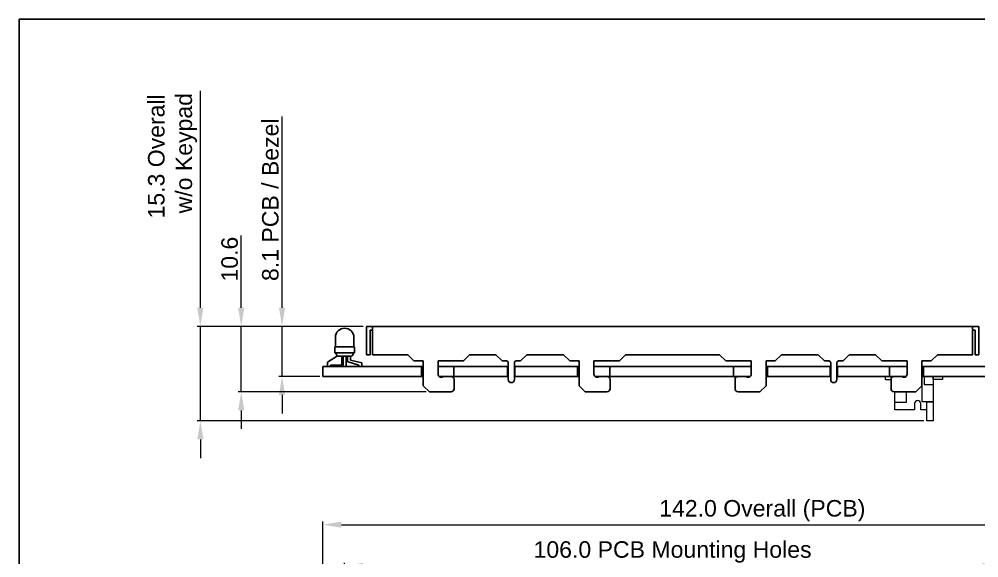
# Model space of a CAD drawing. Extents: x 365 to 1637, y -92 to 444.
# Drawn here: x 365.4 to 520.4, y 77.1 to 164.2 of the extents above; entities that cross this region are included whole.
import ezdxf

# ---------------------------------------------------------------- set-up
doc = ezdxf.new("R2010")
doc.units = 0
doc.layers.get('0').update_dxf_attribs({"linetype": 'CONTINUOUS'})
doc.layers.get('DEFPOINTS').update_dxf_attribs({"color": 252, "linetype": 'CONTINUOUS'})
doc.layers.add('-Dim_mm', color=5, linetype='CONTINUOUS', lineweight=13)
doc.layers.add('BEZEL', color=7, linetype='CONTINUOUS', lineweight=18)
for name, color, linetype in [('BZL', 7, 'CONTINUOUS'), ('LED', 7, 'CONTINUOUS'), ('PCB', 94, 'CONTINUOUS')]:
    doc.layers.add(name, color=color, linetype=linetype)
doc.layers.add('VIEWPORT', color=8, linetype='CONTINUOUS', plot=False)
doc.styles.add('STYLE1', font='arial.ttf')
doc.dimstyles.new('LO_mm', dxfattribs={"dimtxt": 2.6666, "dimasz": 3, "dimexe": 0.5, "dimexo": 0.5, "dimgap": 0.5, "dimtad": 1, "dimzin": 4, "dimdsep": 46, "dimtxsty": 'STYLE1', "dimcen": -2.5, "dimclrd": 256, "dimclre": 256, "dimclrt": 256, "dimadec": 0, "dimazin": 0, "dimtp": 0.5, "dimtm": 0.5, "dimtfac": 1, "dimtmove": 0, "dimatfit": 1, "dimfxl": 0, "dimtolj": 1, "dimtzin": 0, "dimlwd": -1, "dimlwe": -1, "dimarcsym": 0})

# ---------------------------------------------------------------- blocks, each defined once
blk = doc.blocks.new('A$C52C93853')
at = {"layer": 'BZL'}
for p, q in [((9.18, 9.6), (10.18, 10.6)), ((9.18, 9.6), (9.18, 5.6)), ((13.68, 10.6), (10.18, 10.6)), ((14.18, 10.1), (14.18, 8.6)), ((34.38, 9.6), (35.38, 10.6)), ((34.38, 9.6), (34.38, 5.6)), ((38.88, 10.6), (35.38, 10.6)), ((39.38, 10.1), (39.38, 8.6)), ((59.58, 10.1), (59.58, 8.6)), ((60.08, 10.6), (63.58, 10.6)), ((64.58, 9.6), (63.58, 10.6)), ((64.58, 9.6), (64.58, 5.6)), ((84.78, 10.1), (84.78, 8.6)), ((85.28, 10.6), (88.78, 10.6)), ((89.78, 9.6), (88.78, 10.6)), ((89.78, 9.6), (89.78, 5.6)), ((13.68, 8.1), (12.47, 8.1)), ((22.93, 5.9), (22.93, 8.6)), ((23.93, 5.9), (23.93, 8.6)), ((38.88, 8.1), (37.67, 8.1)), ((60.08, 8.1), (61.28, 8.1)), ((75.03, 5.9), (75.03, 8.6)), ((76.03, 5.9), (76.03, 8.6)), ((85.28, 8.1), (86.48, 8.1)), ((11.58, 7.75), (11.58, 5.6)), ((36.78, 7.75), (36.78, 5.6)), ((62.18, 7.75), (62.18, 5.6)), ((87.38, 7.75), (87.38, 5.6)), ((7.68, 5.6), (6.68, 4.6)), ((9.18, 5.6), (7.68, 5.6)), ((15.68, 5.6), (11.58, 5.6)), ((15.68, 5.6), (16.68, 4.6)), ((21.93, 5.6), (20.93, 4.6)), ((21.93, 5.6), (22.63, 5.6)), ((24.23, 5.6), (24.93, 5.6)), ((24.93, 5.6), (25.93, 4.6)), ((32.88, 5.6), (31.88, 4.6)), ((34.38, 5.6), (32.88, 5.6)), ((40.88, 5.6), (36.78, 5.6)), ((40.88, 5.6), (41.88, 4.6)), ((58.08, 5.6), (57.08, 4.6)), ((58.08, 5.6), (62.18, 5.6)), ((64.58, 5.6), (66.08, 5.6)), ((66.08, 5.6), (67.08, 4.6)), ((74.03, 5.6), (73.03, 4.6)), ((74.73, 5.6), (74.03, 5.6)), ((77.03, 5.6), (76.33, 5.6)), ((77.03, 5.6), (78.03, 4.6)), ((83.28, 5.6), (82.28, 4.6)), ((83.28, 5.6), (87.38, 5.6)), ((89.78, 5.6), (91.28, 5.6)), ((91.28, 5.6), (92.28, 4.6)), ((0, 4.6), (0, 0)), ((0.6, 4.6), (0, 4.6)), ((0.6, 4.6), (0.6, 0.6)), ((1, 4.6), (1, 0)), ((1, 4.6), (6.68, 4.6)), ((16.68, 4.6), (20.93, 4.6)), ((25.93, 4.6), (31.88, 4.6)), ((41.88, 4.6), (57.08, 4.6)), ((67.08, 4.6), (73.03, 4.6)), ((78.03, 4.6), (82.28, 4.6)), ((92.28, 4.6), (97.95, 4.6)), ((97.95, 4.6), (97.95, 0)), ((98.35, 4.6), (98.35, 0.6)), ((98.35, 4.6), (98.95, 4.6)), ((98.95, 4.6), (98.95, 0)), ((0, 0), (98.95, 0)), ((1, 0.6), (0.6, 0.6)), ((97.95, 0.6), (98.35, 0.6))]:
    blk.add_line(p, q, dxfattribs=at)
for centre, radius, start, end in [((13.68, 10.1), 0.5, 360, 90), ((38.88, 10.1), 0.5, 360, 90), ((60.08, 10.1), 0.5, 90, 180), ((85.28, 10.1), 0.5, 90, 180), ((12.08, 7.75), 0.5, 49.256, 180), ((12.47, 8.2), 0.1, 229.256, 270), ((13.68, 8.6), 0.5, 270, 360), ((23.43, 8.6), 0.5, 0, 180), ((37.28, 7.75), 0.5, 49.256, 180), ((37.67, 8.2), 0.1, 229.256, 270), ((38.88, 8.6), 0.5, 270, 360), ((60.08, 8.6), 0.5, 180, 270), ((61.28, 8.2), 0.1, 270, 310.744), ((61.68, 7.75), 0.5, 0, 130.744), ((75.53, 8.6), 0.5, 0, 180), ((85.28, 8.6), 0.5, 180, 270), ((86.48, 8.2), 0.1, 270, 310.744), ((86.88, 7.75), 0.5, 0, 130.744), ((22.63, 5.9), 0.3, 270, 0), ((24.23, 5.9), 0.3, 180, 270), ((74.73, 5.9), 0.3, 270, 0), ((76.33, 5.9), 0.3, 180, 270)]:
    blk.add_arc(centre, radius, start, end, dxfattribs=at)
blk = doc.blocks.new('*D16')
at = {"layer": '-Dim_mm', "transparency": 16777216}
for p, q in [((401.26, 117.51), (401.26, 129.21)), ((420.98, 114.51), (400.76, 114.51)), ((401.26, 103.91), (401.26, 114.51)), ((431.16, 103.91), (400.76, 103.91)), ((401.26, 100.91), (401.26, 97.91))]:
    blk.add_line(p, q, dxfattribs=at)
for points in [[(400.76, 117.51), (401.76, 117.51), (401.26, 114.51)], [(400.76, 100.91), (401.76, 100.91), (401.26, 103.91)]]:
    blk.add_solid(points, dxfattribs=at)
at = {"layer": 'DEFPOINTS', "color": 0, "transparency": 16777216}
for p in [(421.48, 114.51), (401.26, 103.91), (431.66, 103.91)]:
    blk.add_point(p, dxfattribs=at)
at = {"layer": '-Dim_mm', "transparency": 16777216, "insert": (399.4, 125.38), "char_height": 2.667, "attachment_point": 5, "rotation": 90, "style": 'STYLE1'}
blk.add_mtext('\\A1;10.6', dxfattribs=at)
blk = doc.blocks.new('*D17')
at = {"layer": '-Dim_mm', "transparency": 16777216}
for p, q in [((394.66, 117.51), (394.66, 152.62)), ((420.98, 114.51), (394.16, 114.51)), ((394.66, 99.21), (394.66, 114.51)), ((511.56, 99.21), (394.16, 99.21)), ((394.66, 96.21), (394.66, 93.21))]:
    blk.add_line(p, q, dxfattribs=at)
for points in [[(394.16, 117.51), (395.16, 117.51), (394.66, 114.51)], [(394.16, 96.21), (395.16, 96.21), (394.66, 99.21)]]:
    blk.add_solid(points, dxfattribs=at)
at = {"layer": 'DEFPOINTS', "color": 0, "transparency": 16777216}
for p in [(421.48, 114.51), (394.66, 99.21), (512.06, 99.21)]:
    blk.add_point(p, dxfattribs=at)
at = {"layer": '-Dim_mm', "transparency": 16777216, "insert": (390.16, 142), "char_height": 2.6666, "attachment_point": 5, "rotation": 90, "style": 'STYLE1'}
blk.add_mtext('\\A1;15.3 Overall\\P w/o Keypad', dxfattribs=at)
blk = doc.blocks.new('*D25')
at = {"layer": '-Dim_mm', "transparency": 16777216}
for p, q in [((417.96, 49.6), (417.96, 76.26)), ((523.96, 49.6), (523.96, 76.26)), ((420.96, 75.76), (520.96, 75.76))]:
    blk.add_line(p, q, dxfattribs=at)
for points in [[(420.96, 76.26), (420.96, 75.26), (417.96, 75.76)], [(520.96, 76.26), (520.96, 75.26), (523.96, 75.76)]]:
    blk.add_solid(points, dxfattribs=at)
at = {"layer": 'DEFPOINTS', "color": 0, "transparency": 16777216}
for p in [(523.96, 75.76), (417.96, 49.1), (523.96, 49.1)]:
    blk.add_point(p, dxfattribs=at)
at = {"layer": '-Dim_mm', "transparency": 16777216, "insert": (470.96, 78.01), "char_height": 2.6666, "attachment_point": 5, "style": 'STYLE1'}
blk.add_mtext('\\A1;106.0 PCB Mounting Holes', dxfattribs=at)
blk = doc.blocks.new('*D26')
at = {"layer": '-Dim_mm', "transparency": 16777216}
for p, q in [((414.46, 49.6), (414.46, 82.93)), ((417.46, 82.43), (553.46, 82.43)), ((556.46, 49.6), (556.46, 82.93))]:
    blk.add_line(p, q, dxfattribs=at)
for points in [[(417.46, 82.93), (417.46, 81.93), (414.46, 82.43)], [(553.46, 82.93), (553.46, 81.93), (556.46, 82.43)]]:
    blk.add_solid(points, dxfattribs=at)
at = {"layer": 'DEFPOINTS', "color": 0, "transparency": 16777216}
for p in [(556.46, 82.43), (414.46, 49.1), (556.46, 49.1)]:
    blk.add_point(p, dxfattribs=at)
at = {"layer": '-Dim_mm', "transparency": 16777216, "insert": (485.46, 84.68), "char_height": 2.6666, "attachment_point": 5, "style": 'STYLE1'}
blk.add_mtext('\\A1;142.0 Overall (PCB)', dxfattribs=at)
blk = doc.blocks.new('*D28')
at = {"layer": '-Dim_mm', "transparency": 16777216}
for p, q in [((407.86, 117.51), (407.86, 148.43)), ((420.98, 114.51), (407.36, 114.51)), ((407.86, 106.41), (407.86, 114.51)), ((413.96, 106.41), (407.36, 106.41)), ((407.86, 103.41), (407.86, 100.41))]:
    blk.add_line(p, q, dxfattribs=at)
for points in [[(407.36, 117.51), (408.36, 117.51), (407.86, 114.51)], [(407.36, 103.41), (408.36, 103.41), (407.86, 106.41)]]:
    blk.add_solid(points, dxfattribs=at)
at = {"layer": 'DEFPOINTS', "color": 0, "transparency": 16777216}
for p in [(407.86, 114.51), (421.48, 114.51), (414.46, 106.41)]:
    blk.add_point(p, dxfattribs=at)
at = {"layer": '-Dim_mm', "transparency": 16777216, "insert": (405.98, 134.99), "char_height": 2.6666, "attachment_point": 5, "rotation": 90, "style": 'STYLE1'}
blk.add_mtext('\\A1;8.1 PCB / Bezel', dxfattribs=at)

msp = doc.modelspace()

# ---------------------------------------------------------------- linework, layer by layer
at = {"linetype": 'Continuous', "lineweight": 0}
for p, q in [((505.358, 106.409), (507.858, 106.409)), ((505.358, 105.909), (505.358, 106.409)), ((505.358, 105.909), (506.258, 105.909)), ((507.967, 106.409), (508.699, 106.409)), ((511.258, 106.409), (513.058, 106.409)), ((511.308, 102.309), (511.308, 106.409)), ((513.058, 106.409), (511.618, 106.409)), ((511.618, 106.409), (511.618, 105.109)), ((513.058, 106.409), (513.058, 99.209)), ((513.058, 106.409), (514.558, 106.409)), ((513.058, 105.909), (513.058, 106.409)), ((514.558, 105.909), (513.058, 105.909)), ((514.558, 106.409), (514.558, 105.909)), ((506.858, 101.009), (506.858, 103.909)), ((508.758, 102.259), (508.758, 103.909)), ((511.618, 105.109), (513.058, 105.109)), ((506.858, 102.259), (508.758, 102.259)), ((510.058, 101.009), (506.858, 101.009)), ((510.058, 102.009), (510.058, 101.009)), ((511.058, 101.009), (511.058, 102.009)), ((512.058, 101.009), (511.058, 101.009)), ((513.058, 102.309), (511.308, 102.309)), ((512.058, 99.209), (512.058, 102.309)), ((512.058, 102.309), (513.058, 102.309)), ((512.058, 99.209), (512.058, 101.009)), ((513.058, 99.209), (512.058, 99.209))]:
    msp.add_line(p, q, dxfattribs=at)
msp.add_arc((510.558, 102.009), 0.5, 0, 180, dxfattribs=at)
at = {"layer": 'LED'}
for p, q in [((416.471, 112.709), (416.471, 111.209)), ((419.471, 111.209), (419.471, 112.709)), ((416.371, 111.209), (419.571, 111.209)), ((416.371, 111.209), (416.371, 110.209)), ((416.371, 110.209), (419.571, 110.209)), ((416.471, 110.209), (416.74, 109.753)), ((419.471, 110.209), (419.201, 109.753)), ((419.571, 111.209), (419.571, 110.209)), ((416.799, 109.72), (415.181, 108.739)), ((415.181, 108.009), (415.181, 108.739)), ((416.865, 109.709), (419.076, 109.709)), ((417.521, 108.409), (417.521, 109.709)), ((417.721, 108.009), (417.721, 109.709)), ((418.221, 108.009), (418.221, 109.709)), ((418.421, 108.954), (418.421, 109.709)), ((420.261, 108.209), (418.559, 108.764)), ((418.921, 109.017), (418.921, 109.709)), ((418.921, 109.017), (420.761, 108.605)), ((420.761, 108.009), (420.761, 108.605)), ((415.681, 108.009), (415.681, 108.209)), ((415.681, 108.209), (417.321, 108.209)), ((420.261, 108.009), (420.261, 108.209))]:
    msp.add_line(p, q, dxfattribs=at)
for centre, radius, start, end in [((417.971, 112.709), 1.5, 0, 180), ((416.865, 109.909), 0.2, 231.30031, 270), ((418.621, 108.954), 0.2, 180, 251.93953), ((419.076, 109.909), 0.2, 270, 308.69969), ((417.321, 108.409), 0.2, 270, 0)]:
    msp.add_arc(centre, radius, start, end, dxfattribs=at)
at = {"layer": 'PCB'}
for p, q in [((414.458, 108.009), (430.658, 108.009)), ((414.458, 106.409), (414.458, 108.009)), ((430.408, 106.409), (430.408, 108.009)), ((433.058, 108.009), (444.387, 108.009)), ((435.641, 106.409), (435.641, 108.009)), ((444.287, 106.409), (444.287, 108.009)), ((445.387, 108.009), (455.858, 108.009)), ((445.487, 106.409), (445.487, 108.009)), ((455.608, 106.409), (455.608, 108.009)), ((458.258, 108.009), (483.658, 108.009)), ((460.841, 106.409), (460.841, 108.009)), ((480.808, 106.409), (480.808, 108.009)), ((486.058, 108.009), (496.508, 108.009)), ((486.308, 106.409), (486.308, 108.009)), ((496.408, 106.409), (496.408, 108.009)), ((497.508, 108.009), (508.858, 108.009)), ((497.608, 106.409), (497.608, 108.009)), ((506.008, 106.409), (506.008, 108.009)), ((511.258, 108.009), (556.458, 108.009)), ((511.508, 106.409), (511.508, 108.009)), ((414.458, 106.409), (430.658, 106.409)), ((433.206, 106.409), (444.387, 106.409)), ((445.387, 106.409), (455.858, 106.409)), ((458.406, 106.409), (483.511, 106.409)), ((486.058, 106.409), (496.508, 106.409)), ((497.508, 106.409), (508.711, 106.409)), ((511.258, 106.409), (556.458, 106.409))]:
    msp.add_line(p, q, dxfattribs=at)
at = {"layer": 'VIEWPORT'}
msp.add_lwpolyline([(365.387, 164.194), (645.897, 164.194), (645.897, -55.375), (365.387, -55.375)], close=True, dxfattribs=at)

# ---------------------------------------------------------------- block references
at = {"layer": 'BEZEL', "xscale": -1, "rotation": 180}
msp.add_blockref('A$C52C93853', (421.483, 114.509), dxfattribs=at)

# ---------------------------------------------------------------- dimensions: what is measured, and where the dimension line sits
at = {"layer": '-Dim_mm'}
for base, p1, p2, text, picture, middle in [((394.658, 99.209), (421.483, 114.509), (512.058, 99.209), '<> Overall\\P w/o Keypad', '*D17', (394.658, 142.001)), ((407.858, 114.509), (414.458, 106.409), (421.483, 114.509), '<> PCB / Bezel', '*D28', (407.858, 134.987))]:
    dim = msp.add_linear_dim(base=base, p1=p1, p2=p2, angle=90, text=text, dimstyle='LO_mm', override={"dimdec": 1}, dxfattribs=at)
    dim.commit()
    dim.dimension.update_dxf_attribs({"geometry": picture, "text_midpoint": middle, "dimtype": 160})
dim = msp.add_linear_dim(base=(401.258, 103.909), p1=(421.483, 114.509), p2=(431.658, 103.909), angle=90, dimstyle='LO_mm', override={"dimdec": 1}, dxfattribs=at)
dim.commit()
dim.dimension.update_dxf_attribs({"geometry": '*D16', "text_midpoint": (401.258, 125.378), "dimtype": 160})
for base, p1, p2, text, picture, middle in [((556.458, 82.43), (414.458, 49.097), (556.458, 49.097), '<> Overall (PCB)', '*D26', (485.458, 84.679)), ((523.958, 75.763), (417.958, 49.097), (523.958, 49.097), '<> PCB Mounting Holes', '*D25', (470.958, 78.011))]:
    dim = msp.add_linear_dim(base=base, p1=p1, p2=p2, text=text, dimstyle='LO_mm', override={"dimdec": 1}, dxfattribs=at)
    dim.commit()
    dim.dimension.update_dxf_attribs({"geometry": picture, "text_midpoint": middle})

doc.saveas('drawing.dxf')
